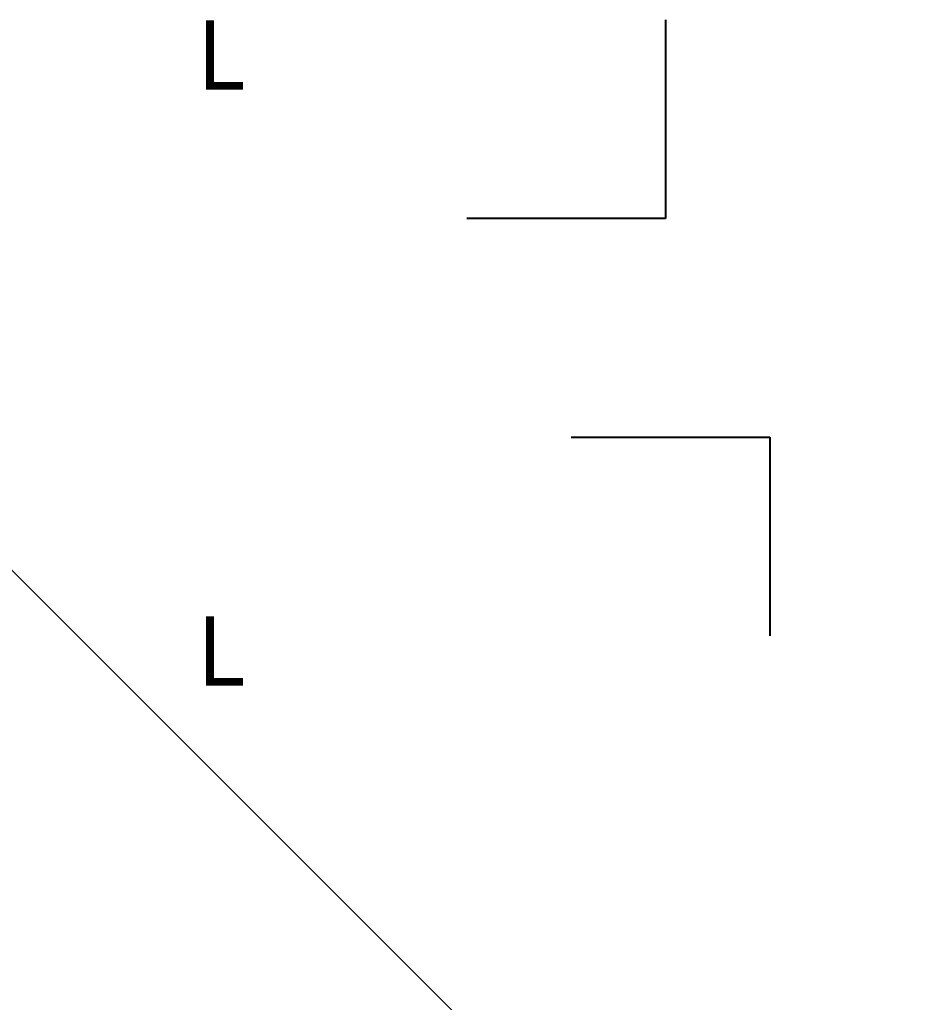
# Model space of a CAD drawing. Header units: millimetres. Extents: x -20000 to 230000, y -17405 to 25402.
# Drawn here: x 115357.5 to 115813.7, y -5571 to -5076.4 of the extents above; entities that cross this region are included whole.
import ezdxf
from ezdxf.enums import TextEntityAlignment as Align

# ---------------------------------------------------------------- set-up
doc = ezdxf.new("R2010")
doc.units = ezdxf.units.MM
doc.header["$PDMODE"] = 35
doc.header["$PDSIZE"] = 0.5
doc.linetypes.add('POINTILLE', pattern=[6.35, 0, -6.35])
doc.layers.get('0').update_dxf_attribs({"lineweight": 13})
doc.layers.get('Defpoints').update_dxf_attribs({"true_color": 0xc2a584})
doc.layers.add('1 - BETON', color=251, linetype='Continuous', lineweight=25)
doc.layers.add('1 - Texte', color=7, linetype='Continuous', lineweight=13)
doc.layers.add('Intouchable', color=252, linetype='Continuous', lineweight=13, plot=False)
doc.layers.add('Non visible', color=163, linetype='Continuous', lineweight=25, plot=False)
doc.styles.get("Standard").update_dxf_attribs({"font": 'ARIALUNI.TTF'})
doc.styles.add('Texte Poralu', font='tahomabd.ttf')
doc.dimstyles.new('30 - 1000', dxfattribs={"dimtxt": 10, "dimasz": 10, "dimexe": 5, "dimexo": 2.5, "dimgap": 5, "dimtad": 1, "dimdec": 1, "dimtxsty": 'Texte Poralu', "dimcen": 5, "dimazin": 0, "dimtfac": 1, "dimtdec": 1, "dimtmove": 0, "dimatfit": 3, "dimfxl": 1, "dimarcsym": 0})

# ---------------------------------------------------------------- blocks, each defined once
blk = doc.blocks.new('Cadre Coupe_Elev')
at = {"color": 7}
blk.add_attdef('REPERE_1', text='', height=300, dxfattribs=at).set_placement((1000, 9000), align=Align.MIDDLE_CENTER)
at = {"layer": '1 - Texte', "color": 7}
for tag, p in [('DEFINITION1', (5000, 1200)), ('DEFINITION2', (5000, 800))]:
    blk.add_attdef(tag, text='', height=250, dxfattribs=at).set_placement(p, align=Align.MIDDLE_CENTER)
at = {"layer": 'Non visible', "style": 'Texte Poralu'}
for p in [(5447.12, 4905.8), (5447.12, 4605.8)]:
    blk.add_attdef('REPERE_2', text='', height=35, dxfattribs=at).set_placement(p, align=Align.MIDDLE_LEFT)
blk = doc.blocks.new('Cadre centrage dessin')
at = {"layer": 'Defpoints'}
for p, q in [((682.5, -806.5), (682.5, -906.5)), ((682.5, -906.5), (582.5, -906.5)), ((635, -1016.5), (735, -1016.5)), ((735, -1016.5), (735, -1116.5))]:
    blk.add_line(p, q, dxfattribs=at)
at = {"layer": 'Defpoints', "linetype": 'POINTILLE', "ltscale": 2}
blk.add_line((682.5, -906.5), (682.5, -906.5), dxfattribs=at)
blk.add_line((682.5, -906.5), (682.5, -906.5), dxfattribs=at)
blk = doc.blocks.new('*D932')
at = {"layer": 'Defpoints', "color": 0, "lineweight": -2, "transparency": 16777216}
blk.add_line((115420, -3505.67), (115455.99, -3505.67), dxfattribs=at)
at = {"layer": 'Defpoints', "color": 0, "transparency": 16777216}
for p in [(115417.5, -3505.67), (115417.5, -3505.67), (110000, -6005.67)]:
    blk.add_point(p, dxfattribs=at)
at = {"layer": 'Defpoints', "color": 0, "transparency": 16777216, "insert": (115439.25, -3495.46), "char_height": 10, "attachment_point": 5, "style": 'Texte Poralu'}
blk.add_mtext('2500', dxfattribs=at)

msp = doc.modelspace()

# ---------------------------------------------------------------- linework, layer by layer
msp.add_line((119500, -9500), (110500, -500))

# ---------------------------------------------------------------- block references
at = {"layer": '1 - BETON'}
ref = msp.add_blockref('Cadre Coupe_Elev', (110000, -10000), dxfattribs=at)
ref.add_attrib('REPERE_2', 'L', dxfattribs={"layer": 'Non visible', "height": 35, "style": 'Texte Poralu'}).set_placement((115447.12, -5094.2), align=Align.MIDDLE_LEFT)
ref.add_attrib('REPERE_2', 'L', dxfattribs={"layer": 'Non visible', "height": 35, "style": 'Texte Poralu'}).set_placement((115447.12, -5394.2), align=Align.MIDDLE_LEFT)
at = {"layer": 'Intouchable'}
msp.add_blockref('Cadre centrage dessin', (115000, -4270), dxfattribs=at)

# ---------------------------------------------------------------- dimensions: what is measured, and where the dimension line sits
at = {"layer": 'Defpoints'}
dim = msp.add_ordinate_dim(feature_location=(115417.5, -3505.67), offset=(0, 0), dtype=0, origin=(110000, -6005.67), dimstyle='30 - 1000', dxfattribs=at)
dim.commit()
dim.dimension.update_dxf_attribs({"geometry": '*D932', "text_midpoint": (115439.25, -3495.46)})

doc.saveas('drawing.dxf')
